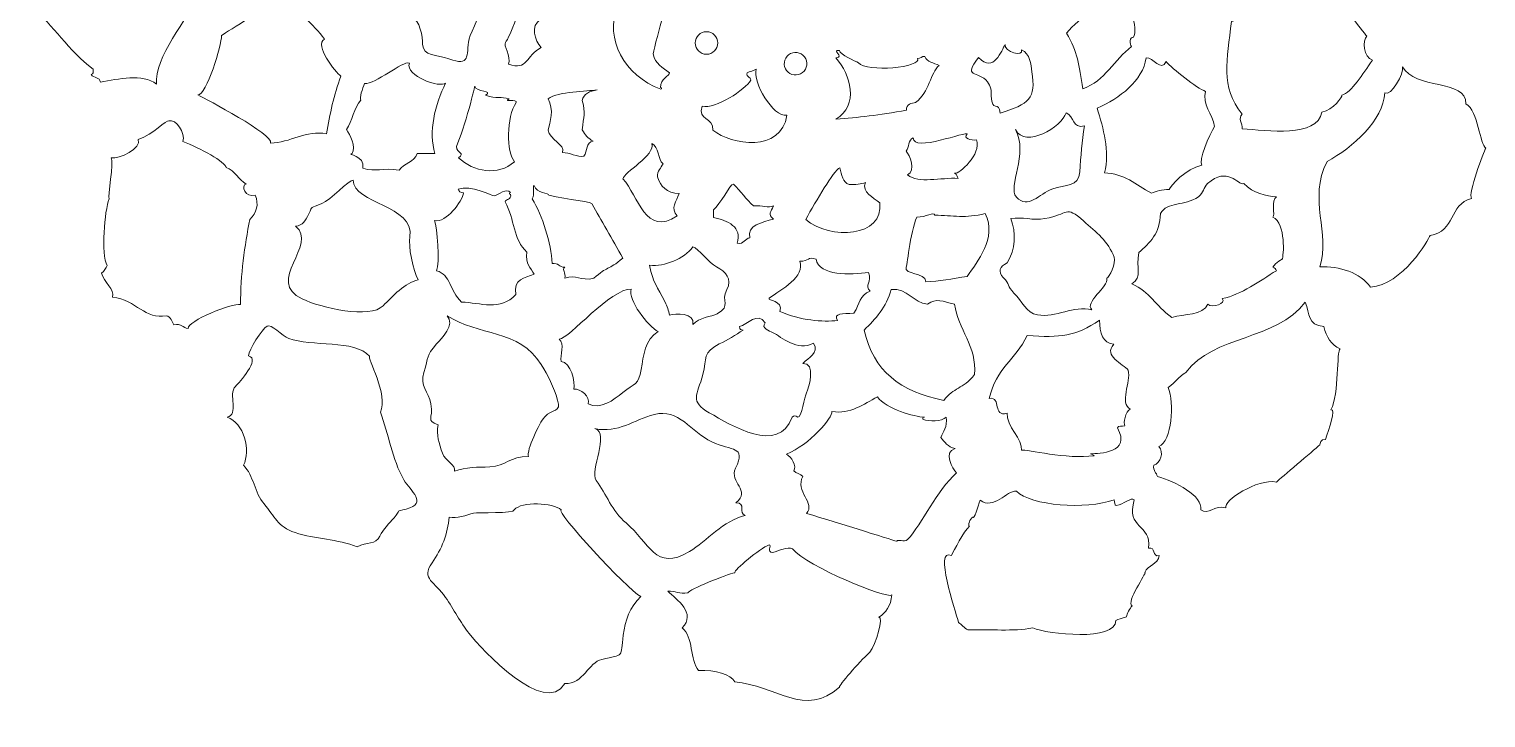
# Model space of a CAD drawing. Header units: millimetres. Extents: x -685 to 442, y -246 to 853.
# Drawn here: x -30.4 to 140.1, y 166.9 to 247.6 of the extents above; entities that cross this region are included whole.
import ezdxf

# ---------------------------------------------------------------- set-up
doc = ezdxf.new("R2010")
doc.units = ezdxf.units.MM
doc.header["$MEASUREMENT"] = 0
doc.layers.add('Layer 1', color=7, linetype='Continuous')

# ---------------------------------------------------------------- blocks, each defined once
blk = doc.blocks.new('block 242')
at = {"layer": 'Layer 1', "lineweight": 0}
blk.add_open_spline([(-28.36, 257.88), (-27.75, 257.64), (-28.73, 255.13), (-30.04, 254.62), (-30.36, 254.06), (-30.18, 250.98), (-30.04, 250.05), (-27.52, 248.09), (-25.79, 245.02), (-22.86, 242.87), (-22.86, 242.55), (-22.81, 242.27), (-23.09, 242.22), (-22.81, 241.85), (-22.07, 241.94), (-22.02, 241.33), (-19.92, 241.71), (-17.12, 242.41), (-15.45, 241.1), (-15.82, 244.22), (-11.67, 248.7), (-10.6, 251.73), (-10.79, 256.39), (-16.7, 260.39), (-15.03, 264.77), (-15.82, 264.87), (-19.55, 263.42), (-20.71, 264.12), (-20.29, 262.49), (-23.42, 264.17), (-23.04, 264.12), (-23.28, 264.49), (-24.07, 264.12), (-23.88, 263.89), (-24.3, 263.33), (-27.61, 257.97), (-28.36, 257.88)], degree=3, knots=[0, 0, 0, 0, 1, 1, 1, 2, 2, 2, 3, 3, 3, 4, 4, 4, 5, 5, 5, 6, 6, 6, 7, 7, 7, 8, 8, 8, 9, 9, 9, 10, 10, 10, 11, 11, 11, 12, 12, 12, 12], dxfattribs=at)
blk = doc.blocks.new('block 245')
at = {"layer": 'Layer 1', "lineweight": 0}
blk.add_open_spline([(14.34, 248.98), (15.41, 248.65), (15.69, 246.6), (15.69, 245.76), (15.74, 244.36), (17.37, 244.6), (18.77, 244.08), (21.33, 243.11), (20.77, 244.41), (21.14, 246.41), (21.28, 247.16), (23.05, 250.24), (22.22, 250.28), (22.54, 251.07), (23.1, 251.49), (23.89, 251.59), (23.24, 252.94), (19, 254.06), (19, 255.27), (18.21, 254.99), (17.41, 250.28), (14.34, 248.98)], degree=3, knots=[0, 0, 0, 0, 1, 1, 1, 2, 2, 2, 3, 3, 3, 4, 4, 4, 5, 5, 5, 6, 6, 6, 7, 7, 7, 7], dxfattribs=at)
blk = doc.blocks.new('block 246')
at = {"layer": 'Layer 1', "lineweight": 0}
blk.add_open_spline([(126.86, 243.9), (125.79, 244.27), (125.69, 246.23), (126.21, 246.74), (125.83, 247.11), (122.24, 251.68), (122.62, 252.8), (120.85, 252.75), (116.14, 253.45), (115.86, 254.1), (115.25, 252.61), (113.16, 251.54), (113.11, 250.19), (111.76, 250.05), (111.71, 248.6), (110.36, 248.46), (109.89, 243.9), (108.96, 240.82), (111.62, 237.61), (111.1, 237.09), (111.66, 236.54), (111.62, 235.88), (114.51, 235.7), (120.43, 234.76), (120.94, 237.84), (122.29, 237.98), (123.41, 239.75), (123.27, 239.8), (124.48, 240.17), (125.69, 242.27), (126.86, 243.9)], degree=3, knots=[0, 0, 0, 0, 1, 1, 1, 2, 2, 2, 3, 3, 3, 4, 4, 4, 5, 5, 5, 6, 6, 6, 7, 7, 7, 8, 8, 8, 9, 9, 9, 10, 10, 10, 10], dxfattribs=at)
blk = doc.blocks.new('block 247')
at = {"layer": 'Layer 1', "lineweight": 0}
blk.add_open_spline([(96.37, 252.47), (95.77, 250.33), (92.55, 249.02), (91.06, 247.07), (92.37, 244.92), (92.51, 243.39), (92.97, 240.54), (95.54, 241.52), (96.7, 243.94), (98.66, 245.53), (98.47, 245.76), (98.38, 246.69), (98.89, 246.6), (99.54, 247.67), (98.15, 250.79), (98.24, 251.82), (97.21, 251.59), (97.49, 252.71), (96.37, 252.47)], degree=3, knots=[0, 0, 0, 0, 1, 1, 1, 2, 2, 2, 3, 3, 3, 4, 4, 4, 5, 5, 5, 6, 6, 6, 6], dxfattribs=at)
blk = doc.blocks.new('block 248')
at = {"layer": 'Layer 1', "lineweight": 0}
blk.add_open_spline([(-0.25, 251.35), (-1.09, 251.12), (-1.93, 251.12), (-2.77, 251.35), (-1.7, 250.1), (-7.15, 247.44), (-7.85, 246.79), (-7.8, 245.76), (-9.62, 239.75), (-10.6, 239.84), (-9.71, 239.38), (-1.65, 235.18), (-2.12, 234.21), (0.17, 234.21), (2.08, 235.79), (4.46, 235.28), (4.83, 237.61), (5.3, 239.84), (6.13, 242.03), (5.53, 242.5), (2.92, 245.72), (4.22, 246.37), (2.83, 248.14), (1.15, 249.63), (-0.25, 251.35)], degree=3, knots=[0, 0, 0, 0, 1, 1, 1, 2, 2, 2, 3, 3, 3, 4, 4, 4, 5, 5, 5, 6, 6, 6, 7, 7, 7, 8, 8, 8, 8], dxfattribs=at)
blk = doc.blocks.new('block 249')
at = {"layer": 'Layer 1', "lineweight": 0}
blk.add_open_spline([(80.76, 244.22), (78.85, 241.8), (80.67, 242.73), (81.83, 241.38), (82.16, 240.87), (82.3, 240.31), (82.25, 239.7), (82.3, 237.75), (83.18, 239.24), (83.28, 237.7), (86.68, 238.77), (87.52, 239.42), (87.01, 242.55), (86.87, 243.39), (86.82, 244.74), (85.79, 245.11), (86.07, 244.27), (83.74, 244.83), (83.88, 245.76), (83.46, 245.11), (82.58, 242.31), (80.76, 244.22)], degree=3, knots=[0, 0, 0, 0, 1, 1, 1, 2, 2, 2, 3, 3, 3, 4, 4, 4, 5, 5, 5, 6, 6, 6, 7, 7, 7, 7], dxfattribs=at)
blk = doc.blocks.new('block 250')
at = {"layer": 'Layer 1', "lineweight": 0}
blk.add_open_spline([(64.49, 245.06), (63.42, 245.11), (65.15, 244.32), (64.07, 244.18), (65.8, 242.22), (66.82, 238.63), (64.07, 237), (66.64, 237.19), (69.11, 237.47), (72.32, 238.07), (72.23, 238.77), (72.98, 238.91), (73.4, 238.96), (75.03, 240.17), (75.12, 242.45), (76.15, 243.29), (75.54, 243.62), (74.7, 243.66), (74.47, 244.36), (74.09, 244.41), (74, 244.08), (73.63, 244.13), (74.23, 243.06), (67.62, 242.45), (66.73, 243.62), (66.31, 243.8), (64.54, 244.55), (64.49, 245.06)], degree=3, knots=[0, 0, 0, 0, 1, 1, 1, 2, 2, 2, 3, 3, 3, 4, 4, 4, 5, 5, 5, 6, 6, 6, 7, 7, 7, 8, 8, 8, 9, 9, 9, 9], dxfattribs=at)
blk = doc.blocks.new('block 251')
at = {"layer": 'Layer 1', "lineweight": 0}
blk.add_open_spline([(128.3, 240.08), (128.16, 236.91), (124.57, 233.65), (121.55, 232.06), (119.31, 227.59), (121.96, 223.63), (120.71, 219.71), (122.94, 219.81), (125.51, 219.01), (126.63, 217.34), (130.4, 217.57), (133.48, 222.93), (133.62, 223.39), (136.65, 223.86), (135.76, 226.98), (138.47, 227.73), (138, 228.24), (139.91, 233.23), (140.14, 233.6), (139.44, 234.02), (139.26, 237.93), (137.81, 238.82), (137.91, 241.71), (131.75, 240.45), (130.4, 243.15), (130.59, 242.41), (129.05, 239.61), (128.3, 240.08)], degree=3, knots=[0, 0, 0, 0, 1, 1, 1, 2, 2, 2, 3, 3, 3, 4, 4, 4, 5, 5, 5, 6, 6, 6, 7, 7, 7, 8, 8, 8, 9, 9, 9, 9], dxfattribs=at)
blk = doc.blocks.new('block 252')
at = {"layer": 'Layer 1', "lineweight": 0}
blk.add_open_spline([(58.34, 237.47), (56.66, 237.23), (54.33, 241.33), (54.75, 242.87), (54.47, 242.64), (53.96, 242.64), (53.68, 242.45), (53.54, 241.85), (54.1, 242.03), (54.1, 241.57), (53.49, 240.5), (49.95, 238.12), (48.41, 238.54), (47.85, 236.86), (49.72, 237.28), (49.67, 235.7), (51.86, 233.97), (57.64, 233.04), (58.34, 237.47)], degree=3, knots=[0, 0, 0, 0, 1, 1, 1, 2, 2, 2, 3, 3, 3, 4, 4, 4, 5, 5, 5, 6, 6, 6, 6], dxfattribs=at)
blk = doc.blocks.new('block 253')
at = {"layer": 'Layer 1', "lineweight": 0}
blk.add_open_spline([(36.11, 240.45), (34.94, 240.22), (31.63, 240.31), (30.37, 239.38), (31.12, 238.12), (30.61, 236.67), (30.37, 235.7), (30.56, 234.58), (32.42, 234.07), (32.05, 233.09), (32.89, 233.13), (33.78, 232.48), (34.57, 232.67), (34.99, 233.23), (34.8, 234.3), (35.64, 234.44), (35.08, 234.72), (34.71, 235.18), (34.38, 235.74), (34.52, 237.47), (34.8, 237.61), (34.38, 239.19), (34.52, 240.03), (35.27, 240.26), (36.11, 240.45)], degree=3, knots=[0, 0, 0, 0, 1, 1, 1, 2, 2, 2, 3, 3, 3, 4, 4, 4, 5, 5, 5, 6, 6, 6, 7, 7, 7, 8, 8, 8, 8], dxfattribs=at)
blk = doc.blocks.new('block 254')
at = {"layer": 'Layer 1', "lineweight": 0}
blk.add_open_spline([(-14, 236.81), (-14.33, 236.91), (-15.82, 235.23), (-17.59, 234.62), (-17.08, 233.6), (-19.87, 232.29), (-20.76, 232.48), (-20.39, 232.06), (-21.23, 227.82), (-20.99, 227.68), (-21.55, 226.28), (-21.97, 221.16), (-21.23, 219.85), (-21.41, 219.57), (-21.55, 219.2), (-21.88, 218.97), (-21.65, 217.94), (-20.29, 217.01), (-20.62, 216.17), (-17.78, 215.8), (-16.8, 213.47), (-14.28, 213.98), (-13.81, 213.84), (-13.63, 213.33), (-13.44, 212.91), (-12.51, 213.14), (-12.37, 212.54), (-11.76, 212.49), (-11.86, 213.33), (-6.64, 215.52), (-5.61, 215.29), (-5.66, 218.73), (-5.1, 222.23), (-4.54, 225.26), (-3.7, 226), (-3.47, 227.08), (-3.89, 228.1), (-5.01, 227.73), (-5.66, 229.27), (-4.96, 229.41), (-5.84, 229.92), (-6.26, 230.94), (-7.29, 231.36), (-7.34, 231.92), (-10.41, 233.69), (-12.37, 234.39), (-12.04, 235.37), (-13.21, 237.09), (-14, 236.81)], degree=3, knots=[0, 0, 0, 0, 1, 1, 1, 2, 2, 2, 3, 3, 3, 4, 4, 4, 5, 5, 5, 6, 6, 6, 7, 7, 7, 8, 8, 8, 9, 9, 9, 10, 10, 10, 11, 11, 11, 12, 12, 12, 13, 13, 13, 14, 14, 14, 15, 15, 15, 16, 16, 16, 16], dxfattribs=at)
blk = doc.blocks.new('block 255')
at = {"layer": 'Layer 1', "lineweight": 0}
blk.add_open_spline([(77.96, 230.66), (78.52, 230.57), (81.13, 232.9), (80.53, 234.58), (79.92, 234.44), (78.85, 234.86), (79.45, 235.23), (79.5, 235.7), (73.02, 233.04), (73.12, 234.81), (72.51, 234.62), (72.65, 233.69), (72.28, 233.27), (72.74, 232.81), (73.44, 230.99), (72.46, 230.48), (73.77, 229.41), (76.33, 230.2), (78.38, 230.06), (78.24, 230.2), (78.29, 230.62), (77.96, 230.66)], degree=3, knots=[0, 0, 0, 0, 1, 1, 1, 2, 2, 2, 3, 3, 3, 4, 4, 4, 5, 5, 5, 6, 6, 6, 7, 7, 7, 7], dxfattribs=at)
blk = doc.blocks.new('block 256')
at = {"layer": 'Layer 1', "lineweight": 0}
blk.add_open_spline([(60.53, 225.26), (63.37, 222.83), (69.76, 223.16), (69.2, 227.22), (68.45, 227.82), (67.06, 228.43), (67.52, 229.59), (67.01, 229.41), (66.36, 229.31), (65.61, 229.36), (64.87, 229.59), (64.73, 230.48), (64.54, 231.32), (63.75, 230.9), (61.79, 227.45), (60.53, 225.26)], degree=3, knots=[0, 0, 0, 0, 1, 1, 1, 2, 2, 2, 3, 3, 3, 4, 4, 4, 5, 5, 5, 5], dxfattribs=at)
blk = doc.blocks.new('block 257')
at = {"layer": 'Layer 1', "lineweight": 0}
blk.add_open_spline([(96.65, 220.83), (95.96, 222.65), (94.51, 223.81), (93.07, 225.07), (90.83, 227.03), (91.34, 225.82), (88.54, 225.35), (87.1, 225.12), (85.93, 225.58), (84.54, 225.35), (85.19, 223.72), (85.09, 221.72), (84.12, 220.18), (83.18, 219.71), (83.04, 219.15), (83.65, 218.45), (84.49, 217.66), (84.07, 217.48), (84.91, 216.64), (85.84, 215.71), (86.31, 214.31), (87.66, 214.07), (89.85, 213.75), (91.85, 215.19), (94.04, 214.68), (93.07, 215.52), (96, 217.34), (95.77, 218.36), (96.05, 218.41), (96.89, 220.18), (96.65, 220.83)], degree=3, knots=[0, 0, 0, 0, 1, 1, 1, 2, 2, 2, 3, 3, 3, 4, 4, 4, 5, 5, 5, 6, 6, 6, 7, 7, 7, 8, 8, 8, 9, 9, 9, 10, 10, 10, 10], dxfattribs=at)
blk = doc.blocks.new('block 258')
at = {"layer": 'Layer 1', "lineweight": 0}
blk.add_open_spline([(47.34, 222.04), (46.22, 220.64), (44.08, 219.71), (42.26, 219.9), (42.68, 217.71), (43.14, 217.48), (44.08, 215.57), (44.31, 215.1), (44.5, 214.54), (44.59, 214.03), (45.24, 214.31), (47.62, 214.31), (47.34, 212.96), (48.04, 213.79), (49.48, 213.84), (50.18, 214.21), (51.91, 215.19), (50.51, 215.61), (51.3, 217.06), (51.95, 218.27), (51.21, 219.15), (50.09, 219.71), (49.2, 220.13), (47.95, 221.9), (47.34, 222.04)], degree=3, knots=[0, 0, 0, 0, 1, 1, 1, 2, 2, 2, 3, 3, 3, 4, 4, 4, 5, 5, 5, 6, 6, 6, 7, 7, 7, 8, 8, 8, 8], dxfattribs=at)
blk = doc.blocks.new('block 259')
at = {"layer": 'Layer 1', "lineweight": 0}
blk.add_open_spline([(66.17, 214.26), (66.96, 215.47), (66.73, 216.31), (68.08, 216.87), (67.34, 217.52), (68.36, 217.94), (67.9, 219.06), (65.8, 218.73), (62.12, 218.64), (61.74, 220.6), (60.72, 220.97), (61, 220.32), (59.83, 220.37), (60.53, 218.55), (57.69, 217.06), (56.24, 216.03), (56.01, 215.71), (57.97, 215.8), (57.5, 214.49), (59.88, 213.42), (62.58, 213.24), (64.26, 213.42), (63.75, 214.31), (64.82, 214.21), (66.17, 214.26)], degree=3, knots=[0, 0, 0, 0, 1, 1, 1, 2, 2, 2, 3, 3, 3, 4, 4, 4, 5, 5, 5, 6, 6, 6, 7, 7, 7, 8, 8, 8, 8], dxfattribs=at)
blk = doc.blocks.new('block 260')
at = {"layer": 'Layer 1', "lineweight": 0}
blk.add_open_spline([(58.95, 202.1), (59.13, 202.28), (59.37, 202.28), (59.6, 202.1), (60.06, 202.05), (60.39, 204.52), (60.62, 204.94), (60.95, 205.59), (61.74, 208.48), (60.2, 208.39), (60.86, 209.09), (62.12, 209.55), (61.46, 210.77), (59.55, 209.74), (57.73, 211.46), (56.66, 212.02), (56.29, 212.21), (55.26, 212.49), (55.78, 213.14), (54.94, 214.54), (53.73, 212.91), (52.79, 212.72), (52.75, 212.35), (52.98, 212.3), (53.21, 212.3), (52.33, 211.7), (51.39, 211.14), (50.42, 210.67), (48.41, 209.65), (49.02, 209.09), (48.5, 207.08), (47.81, 204.66), (46.92, 203.96), (49.25, 202.61), (51.81, 201.17), (57.36, 197.62), (58.95, 202.1)], degree=3, knots=[0, 0, 0, 0, 1, 1, 1, 2, 2, 2, 3, 3, 3, 4, 4, 4, 5, 5, 5, 6, 6, 6, 7, 7, 7, 8, 8, 8, 9, 9, 9, 10, 10, 10, 11, 11, 11, 12, 12, 12, 12], dxfattribs=at)
blk = doc.blocks.new('block 283')
at = {"layer": 'Layer 1', "lineweight": 0}
blk.add_open_spline([(43.52, 240.73), (43.52, 241.75), (44.59, 242.03), (44.59, 242.45), (43.8, 243.01), (42.91, 243.48), (42.68, 244.64), (42.77, 245.44), (43.56, 247.81), (43.75, 248.98), (42.07, 249.86), (40.44, 249.58), (38.48, 250.28), (36.99, 246.37), (39.28, 242.13), (43.56, 240.5), (43.75, 240.54), (43.66, 240.73), (43.52, 240.73)], degree=3, knots=[0, 0, 0, 0, 1, 1, 1, 2, 2, 2, 3, 3, 3, 4, 4, 4, 5, 5, 5, 6, 6, 6, 6], dxfattribs=at)
blk = doc.blocks.new('block 284')
at = {"layer": 'Layer 1', "lineweight": 0}
blk.add_open_spline([(102.71, 243.76), (102.15, 242.5), (101.18, 244.27), (100.38, 244.18), (100.01, 241.52), (97.26, 239.42), (94.65, 238.31), (95.35, 235.88), (96.19, 233.32), (95.49, 230.71), (97.82, 230.66), (99.12, 229.36), (100.99, 228.33), (101.6, 228.57), (102.2, 228.8), (103.09, 228.75), (103.18, 229.13), (105.04, 231.27), (106.91, 231.6), (106.49, 232.11), (107.75, 235.18), (108.4, 236.16), (108.12, 237.56), (106.91, 238.82), (107.33, 240.26), (106.35, 240.64), (103.37, 242.92), (102.71, 243.76)], degree=3, knots=[0, 0, 0, 0, 1, 1, 1, 2, 2, 2, 3, 3, 3, 4, 4, 4, 5, 5, 5, 6, 6, 6, 7, 7, 7, 8, 8, 8, 9, 9, 9, 9], dxfattribs=at)
blk = doc.blocks.new('block 285')
at = {"layer": 'Layer 1', "lineweight": 0}
blk.add_open_spline([(14.15, 243.57), (13.36, 243.9), (10.14, 241.01), (8.89, 241.2), (8.7, 240.59), (8.23, 239.47), (8.47, 239.24), (7.63, 238.35), (7.49, 236.77), (6.79, 235.79), (7.21, 235.23), (7.91, 233.74), (7.44, 232.99), (6.69, 232.85), (9.02, 232.76), (8.7, 231.27), (10.24, 230.76), (10.94, 231.36), (12.94, 231.04), (13.5, 231.83), (14.76, 231.92), (15.04, 232.99), (15.74, 232.99), (16.44, 232.99), (17.14, 232.99), (16.34, 235.46), (17.14, 238.73), (18.39, 241.24), (17.79, 240.59), (13.59, 242.08), (14.15, 243.57)], degree=3, knots=[0, 0, 0, 0, 1, 1, 1, 2, 2, 2, 3, 3, 3, 4, 4, 4, 5, 5, 5, 6, 6, 6, 7, 7, 7, 8, 8, 8, 9, 9, 9, 10, 10, 10, 10], dxfattribs=at)
blk = doc.blocks.new('block 286')
at = {"layer": 'Layer 1', "lineweight": 0}
blk.add_open_spline([(19.65, 233.79), (19.65, 232.99), (20.77, 233.09), (19.89, 232.48), (21.66, 230.85), (24.45, 230.29), (26.46, 232.02), (25.48, 233.13), (25.48, 237.23), (26.64, 238.96), (26.83, 239.42), (25.01, 238.96), (25.81, 239.38), (24.87, 239.7), (24.36, 239.33), (23.05, 239.8), (24.08, 240.4), (21.89, 240.17), (21.8, 240.87), (21.94, 241.2), (20.58, 235.93), (19.65, 233.79)], degree=3, knots=[0, 0, 0, 0, 1, 1, 1, 2, 2, 2, 3, 3, 3, 4, 4, 4, 5, 5, 5, 6, 6, 6, 7, 7, 7, 7], dxfattribs=at)
blk = doc.blocks.new('block 287')
at = {"layer": 'Layer 1', "lineweight": 0}
blk.add_open_spline([(85.19, 227.87), (86.54, 226.38), (87.94, 228.29), (89.34, 228.8), (91.01, 229.41), (92.46, 228.99), (92.6, 230.85), (92.74, 232.62), (92.88, 234.44), (93.16, 236.21), (91.71, 235.88), (92.04, 237.28), (91.01, 237.75), (90.55, 236.12), (86.21, 233.51), (85.09, 235.79), (86.63, 232.95), (84.12, 229.08), (85.19, 227.87)], degree=3, knots=[0, 0, 0, 0, 1, 1, 1, 2, 2, 2, 3, 3, 3, 4, 4, 4, 5, 5, 5, 6, 6, 6, 6], dxfattribs=at)
blk = doc.blocks.new('block 288')
at = {"layer": 'Layer 1', "lineweight": 0}
blk.add_open_spline([(42.54, 234.16), (42.96, 232.76), (39.18, 230.76), (39.14, 230.01), (40.95, 228.05), (41.79, 223.16), (45.48, 225.68), (44.64, 226.56), (45.43, 227.4), (45.71, 228.29), (44.26, 228.33), (43.52, 229.13), (43.19, 230.24), (43.14, 230.99), (43.61, 231.27), (43.84, 231.78), (43.19, 232.25), (43.38, 233.79), (42.54, 234.16)], degree=3, knots=[0, 0, 0, 0, 1, 1, 1, 2, 2, 2, 3, 3, 3, 4, 4, 4, 5, 5, 5, 6, 6, 6, 6], dxfattribs=at)
blk = doc.blocks.new('block 289')
at = {"layer": 'Layer 1', "lineweight": 0}
blk.add_open_spline([(111.8, 229.45), (111.1, 229.27), (109.94, 231.55), (107.56, 229.45), (107.05, 228.99), (107.14, 228.38), (106.49, 227.91), (104.86, 226.8), (102.85, 227.36), (102.06, 225.96), (102.01, 223.63), (100.8, 222.51), (99.54, 221.39), (99.12, 219.53), (100.01, 218.59), (98.71, 217.71), (100.85, 216.82), (101.41, 215.15), (103.37, 213.79), (104.86, 214.21), (107, 213.98), (107.61, 215.33), (108.12, 214.82), (109.8, 215.43), (109.29, 215.98), (111.52, 216.45), (113.71, 218.08), (115.63, 219.25), (115.53, 219.43), (115.44, 219.62), (115.21, 219.67), (115.53, 220.18), (116.42, 220.74), (116.28, 220.55), (116.51, 220.97), (116.74, 224.75), (115.21, 225.54), (115.53, 225.68), (114.93, 227.54), (115.63, 227.91), (114.46, 227.96), (112.92, 228.33), (111.8, 229.45)], degree=3, knots=[0, 0, 0, 0, 1, 1, 1, 2, 2, 2, 3, 3, 3, 4, 4, 4, 5, 5, 5, 6, 6, 6, 7, 7, 7, 8, 8, 8, 9, 9, 9, 10, 10, 10, 11, 11, 11, 12, 12, 12, 13, 13, 13, 14, 14, 14, 14], dxfattribs=at)
blk = doc.blocks.new('block 290')
at = {"layer": 'Layer 1', "lineweight": 0}
blk.add_open_spline([(28.74, 229.22), (28.51, 229.13), (28.88, 228.19), (28.51, 227.68), (29.72, 225.68), (30.75, 222.51), (30.84, 220.09), (31.63, 220.23), (31.63, 219.62), (32.33, 219.67), (31.96, 219.29), (32.52, 219.11), (32.33, 218.36), (33.68, 218.92), (34.1, 217.99), (35.73, 218.36), (37.36, 219.85), (37.36, 219.2), (39.14, 220.74), (37.88, 222.88), (36.53, 225.3), (35.55, 227.03), (35.83, 227.31), (32.61, 227.59), (30.47, 228.1), (30.51, 228.33), (29.02, 228.33), (28.74, 229.22)], degree=3, knots=[0, 0, 0, 0, 1, 1, 1, 2, 2, 2, 3, 3, 3, 4, 4, 4, 5, 5, 5, 6, 6, 6, 7, 7, 7, 8, 8, 8, 9, 9, 9, 9], dxfattribs=at)
blk = doc.blocks.new('block 291')
at = {"layer": 'Layer 1', "lineweight": 0}
blk.add_open_spline([(73.54, 225.54), (72.74, 223.72), (72.37, 219.48), (72.28, 219.67), (72.04, 218.73), (74.47, 219.15), (74.61, 217.94), (76.1, 217.99), (77.68, 218.31), (79.45, 218.59), (80.62, 220.37), (82.95, 223.02), (81.55, 225.96), (79.22, 225.35), (77.78, 225.72), (75.63, 225.77), (75.54, 226.24), (74.61, 225.49), (73.54, 225.54)], degree=3, knots=[0, 0, 0, 0, 1, 1, 1, 2, 2, 2, 3, 3, 3, 4, 4, 4, 5, 5, 5, 6, 6, 6, 6], dxfattribs=at)
blk = doc.blocks.new('block 292')
at = {"layer": 'Layer 1', "lineweight": 0}
blk.add_open_spline([(31.68, 211.23), (32.38, 210.72), (31.77, 209.32), (31.91, 208.62), (33.03, 208.53), (33.59, 206.2), (33.4, 205.36), (34.2, 205.5), (35.31, 204.47), (35.08, 203.64), (36.57, 202.94), (38.02, 204.1), (39.14, 204.99), (40.49, 206.06), (41, 205.87), (41.28, 207.69), (41.56, 209.32), (41.7, 211.19), (43.28, 212.12), (42.07, 212.72), (39.65, 215.89), (40.11, 217.1), (37.78, 217.2), (32.8, 211.28), (31.68, 211.23)], degree=3, knots=[0, 0, 0, 0, 1, 1, 1, 2, 2, 2, 3, 3, 3, 4, 4, 4, 5, 5, 5, 6, 6, 6, 7, 7, 7, 8, 8, 8, 8], dxfattribs=at)
blk = doc.blocks.new('block 293')
at = {"layer": 'Layer 1', "lineweight": 0}
blk.add_open_spline([(17.32, 210.67), (16.02, 209.23), (16.48, 209.23), (15.83, 207.32), (15.32, 205.73), (16.39, 205.13), (16.67, 203.64), (17, 201.82), (15.97, 201.77), (17.51, 201.21), (17.28, 200), (17.6, 199.02), (18.02, 197.86), (18.35, 196.93), (19.65, 196.51), (19.42, 195.76), (20.82, 196.27), (22.12, 196.23), (23.57, 196.27), (25.48, 196.37), (25.9, 197.53), (28.09, 197.49), (27.81, 198.18), (29.39, 201.45), (29.95, 202.1), (30.89, 203.17), (31.96, 202.56), (31.49, 204.1), (31.07, 205.59), (30.37, 206.99), (29.58, 208.25), (27.06, 212.44), (22.12, 211.6), (18.58, 213.98), (19.51, 212.91), (17.93, 211.32), (17.32, 210.67)], degree=3, knots=[0, 0, 0, 0, 1, 1, 1, 2, 2, 2, 3, 3, 3, 4, 4, 4, 5, 5, 5, 6, 6, 6, 7, 7, 7, 8, 8, 8, 9, 9, 9, 10, 10, 10, 11, 11, 11, 12, 12, 12, 12], dxfattribs=at)
blk = doc.blocks.new('block 294')
at = {"layer": 'Layer 1', "lineweight": 0}
blk.add_open_spline([(86.45, 211.65), (85.09, 208.81), (82.81, 207.88), (82.02, 204.29), (83.51, 204.52), (82.34, 202.05), (84.12, 202.56), (83.98, 201.12), (85.98, 199.4), (85.79, 198.23), (86.35, 198.37), (91.15, 197.11), (94.28, 197.58), (94.32, 197.58), (94, 197.81), (93.86, 197.81), (94.88, 197.86), (98.66, 197.86), (97.03, 200.84), (97.12, 201.12), (97.54, 201.03), (97.87, 201.07), (97.73, 201.35), (97.91, 202.8), (98.52, 203.03), (97.21, 203.73), (98.61, 206.2), (98.29, 207.6), (97.68, 208.34), (95.3, 209.27), (96.61, 210.63), (95.3, 210.77), (94.93, 211.93), (94.93, 213.47), (92.09, 211.51), (90.41, 211.42), (86.45, 211.65)], degree=3, knots=[0, 0, 0, 0, 1, 1, 1, 2, 2, 2, 3, 3, 3, 4, 4, 4, 5, 5, 5, 6, 6, 6, 7, 7, 7, 8, 8, 8, 9, 9, 9, 10, 10, 10, 11, 11, 11, 12, 12, 12, 12], dxfattribs=at)
blk = doc.blocks.new('block 295')
at = {"layer": 'Layer 1', "lineweight": 0}
blk.add_open_spline([(-4.68, 209.27), (-3.23, 208.95), (-5.8, 206.11), (-6.22, 205.69), (-7.1, 204.85), (-5.75, 202.33), (-7.2, 202.1), (-5.19, 201.45), (-4.4, 198.18), (-5.28, 196.46), (-4.07, 195.29), (-3.98, 193.2), (-2.86, 191.94), (-1.65, 190.5), (-1.28, 189.28), (0.77, 188.58), (3.15, 187.79), (5.72, 187.84), (8.05, 186.91), (9.16, 187.51), (10.19, 187.09), (10.7, 188.17), (11.08, 188.96), (11.77, 189.66), (12.38, 190.31), (13.17, 191.29), (12.43, 191.01), (13.78, 191.33), (16.39, 191.99), (14.25, 193.48), (13.5, 194.74), (12.1, 197.21), (11.73, 200.09), (10.75, 202.7), (11.73, 204.61), (9.16, 209.18), (9.49, 209.23), (7.77, 211.23), (2.64, 210.3), (0.03, 211.32), (-0.72, 211.6), (-2.07, 213.1), (-2.49, 212.77), (-3.09, 212.4), (-4.68, 210.02), (-4.68, 209.27)], degree=3, knots=[0, 0, 0, 0, 1, 1, 1, 2, 2, 2, 3, 3, 3, 4, 4, 4, 5, 5, 5, 6, 6, 6, 7, 7, 7, 8, 8, 8, 9, 9, 9, 10, 10, 10, 11, 11, 11, 12, 12, 12, 13, 13, 13, 14, 14, 14, 15, 15, 15, 15], dxfattribs=at)
blk = doc.blocks.new('block 296')
at = {"layer": 'Layer 1', "lineweight": 0}
blk.add_open_spline([(68.92, 204.47), (67.34, 203.64), (65.75, 202.42), (63.61, 202.75), (63.75, 202.1), (60.95, 198.84), (58.29, 197.76), (58.81, 197.49), (59.55, 196.32), (59.13, 195.81), (59.41, 195.48), (59.92, 195.48), (60.2, 195.16), (59.23, 193.43), (61.74, 191.99), (60.62, 190.82), (64.35, 189.7), (71.44, 187.47), (71.2, 187.56), (71.34, 187.84), (72, 187.42), (72.46, 187.75), (74.19, 189.66), (75.87, 193.52), (78.2, 195.57), (77.68, 196.04), (76.61, 198), (78.01, 198.42), (77.17, 198.6), (76.8, 199.21), (76.33, 199.72), (76.66, 200.42), (77.12, 200.93), (76.98, 202.1), (76.43, 201.59), (75.03, 201.54), (74.23, 201.87), (74.19, 202.05), (74.33, 202.1), (74.42, 202.1), (73.3, 202.1), (69.95, 203.08), (68.92, 204.47)], degree=3, knots=[0, 0, 0, 0, 1, 1, 1, 2, 2, 2, 3, 3, 3, 4, 4, 4, 5, 5, 5, 6, 6, 6, 7, 7, 7, 8, 8, 8, 9, 9, 9, 10, 10, 10, 11, 11, 11, 12, 12, 12, 13, 13, 13, 14, 14, 14, 14], dxfattribs=at)
blk = doc.blocks.new('block 297')
at = {"layer": 'Layer 1', "lineweight": 0}
blk.add_open_spline([(85.19, 193.43), (84.07, 193.52), (82.53, 191.19), (80.95, 192.36), (80.71, 191.61), (80.2, 190.03), (80.11, 190.4), (79.73, 190.22), (79.5, 189.38), (79.69, 189.33), (79.04, 188.72), (77.87, 186.49), (77.59, 185.88), (75.54, 186.86), (78.01, 179.5), (78.43, 178.05), (78.76, 177.77), (79.08, 177.45), (79.5, 177.17), (82.25, 177.26), (84.77, 176.98), (87.1, 177.4), (88.87, 176.7), (96.79, 175.77), (96.84, 178.29), (97.07, 178.43), (97.49, 178.52), (98.1, 178.71), (98.1, 179.08), (98.47, 179.68), (98.75, 180.01), (97.96, 180.38), (100.48, 183.88), (100.24, 183.92), (100.57, 184.81), (101.78, 184.81), (101.92, 185.88), (101.04, 185.7), (101.55, 186.91), (100.66, 186.77), (101.04, 189.61), (97.96, 188.96), (98.99, 192.41), (98.61, 192.78), (97.73, 191.85), (96.89, 191.75), (96.65, 191.8), (96.7, 192.13), (96.65, 192.41), (93.3, 191.24), (86.91, 191.71), (85.19, 193.43)], degree=3, knots=[0, 0, 0, 0, 1, 1, 1, 2, 2, 2, 3, 3, 3, 4, 4, 4, 5, 5, 5, 6, 6, 6, 7, 7, 7, 8, 8, 8, 9, 9, 9, 10, 10, 10, 11, 11, 11, 12, 12, 12, 13, 13, 13, 14, 14, 14, 15, 15, 15, 16, 16, 16, 17, 17, 17, 17], dxfattribs=at)
blk = doc.blocks.new('block 298')
at = {"layer": 'Layer 1', "lineweight": 0}
blk.add_open_spline([(31.91, 191.24), (30.93, 192.08), (27.3, 192.27), (26.41, 191.24), (26.5, 190.77), (22.08, 190.96), (21.66, 190.87), (20.86, 190.63), (19.65, 190.17), (18.81, 190.4), (18.63, 188.44), (17.93, 186.63), (16.81, 185.04), (15.41, 183.13), (17.18, 182.81), (18.39, 180.99), (19.33, 179.59), (20.12, 178.05), (21.14, 176.75), (22.59, 174.88), (30, 166.96), (32.33, 170.88), (34.57, 170.83), (35.08, 173.39), (36.67, 173.72), (39.32, 174.33), (38.86, 173.91), (39.18, 176.56), (39.37, 178.24), (39.97, 179.92), (41.23, 181.08), (39.6, 181.97), (31.17, 191.1), (31.91, 191.24)], degree=3, knots=[0, 0, 0, 0, 1, 1, 1, 2, 2, 2, 3, 3, 3, 4, 4, 4, 5, 5, 5, 6, 6, 6, 7, 7, 7, 8, 8, 8, 9, 9, 9, 10, 10, 10, 11, 11, 11, 11], dxfattribs=at)
blk = doc.blocks.new('block 299')
at = {"layer": 'Layer 1', "lineweight": 0}
blk.add_open_spline([(68.04, 174.56), (68.73, 175.44), (69.71, 178.75), (69.11, 178.66), (69.9, 179.22), (70.51, 179.96), (70.6, 181.27), (70.09, 180.76), (60.72, 184.58), (58.99, 186.67), (58.34, 186.95), (57.45, 186.44), (56.66, 186.25), (55.87, 186.25), (56.66, 187.09), (56.24, 187.14), (55.17, 186.72), (52.09, 184.16), (52.23, 183.88), (51.25, 183.65), (46.87, 181.92), (46.73, 181.5), (45.75, 181.36), (45.29, 181.73), (44.4, 181.73), (45.43, 180.71), (47.76, 179.17), (46.08, 177.4), (47.39, 176.38), (46.97, 173.67), (47.99, 172.41), (50, 172.51), (51.77, 171.95), (52.23, 171.11), (56.99, 170.64), (60.53, 166.87), (64.49, 170.46), (64.4, 170.69), (66.68, 173.3), (68.04, 174.56)], degree=3, knots=[0, 0, 0, 0, 1, 1, 1, 2, 2, 2, 3, 3, 3, 4, 4, 4, 5, 5, 5, 6, 6, 6, 7, 7, 7, 8, 8, 8, 9, 9, 9, 10, 10, 10, 11, 11, 11, 12, 12, 12, 13, 13, 13, 13], dxfattribs=at)
blk = doc.blocks.new('block 304')
at = {"layer": 'Layer 1', "lineweight": 0}
blk.add_open_spline([(25.39, 245.99), (25.11, 245.67), (26.08, 244.41), (25.76, 243.43), (28, 242.64), (27.76, 244.46), (29.58, 245.39), (28.83, 246.23), (28.23, 247.95), (29.53, 248.7), (30.51, 248.46), (30.89, 248.79), (30.7, 249.68), (30.98, 250.75), (31.86, 251.21), (32.94, 251.03), (31.49, 251.17), (28.42, 251.4), (27.02, 251.26), (27.62, 250.93), (25.85, 246.51), (25.39, 245.99)], degree=3, knots=[0, 0, 0, 0, 1, 1, 1, 2, 2, 2, 3, 3, 3, 4, 4, 4, 5, 5, 5, 6, 6, 6, 7, 7, 7, 7], dxfattribs=at)
blk = doc.blocks.new('block 305')
at = {"layer": 'Layer 1', "lineweight": 0}
blk.add_open_spline([(19.84, 228.8), (19.93, 228.57), (20.12, 228.38), (20.49, 228.38), (20.35, 227.36), (18.44, 224.84), (17.09, 225.12), (17.37, 224.42), (17.74, 220.09), (17.32, 219.25), (19, 218.78), (18.81, 216.96), (20.26, 215.57), (22.45, 215.52), (24.78, 214.49), (26.6, 216.45), (26.27, 218.31), (27.67, 218.41), (28.74, 218.83), (28.37, 219.57), (27.67, 220.04), (27.9, 221.44), (26.27, 222.88), (26.5, 225.26), (25.34, 227.31), (25.43, 227.73), (26.13, 227.49), (25.99, 228.19), (25.76, 228.24), (25.85, 228.43), (25.99, 228.43), (25.53, 228.99), (24.59, 228.15), (24.08, 228.01), (23.8, 228.01), (21.33, 229.36), (19.84, 228.8)], degree=3, knots=[0, 0, 0, 0, 1, 1, 1, 2, 2, 2, 3, 3, 3, 4, 4, 4, 5, 5, 5, 6, 6, 6, 7, 7, 7, 8, 8, 8, 9, 9, 9, 10, 10, 10, 11, 11, 11, 12, 12, 12, 12], dxfattribs=at)
blk = doc.blocks.new('block 306')
at = {"layer": 'Layer 1', "lineweight": 0}
blk.add_open_spline([(52.09, 229.41), (51.67, 229.41), (50.51, 226.98), (49.76, 226.38), (49.76, 226.1), (49.76, 225.82), (49.76, 225.49), (51.35, 225.16), (53.17, 224.37), (52.51, 222.46), (53.35, 222.32), (53.4, 223.02), (54, 223.11), (53.54, 224.56), (55.54, 224.93), (56.76, 225.3), (56.06, 225.91), (56.48, 226.14), (56.76, 226.84), (56.15, 226.56), (55.5, 226.98), (54.42, 226.84), (53.59, 227.59), (52.89, 228.57), (52.09, 229.41)], degree=3, knots=[0, 0, 0, 0, 1, 1, 1, 2, 2, 2, 3, 3, 3, 4, 4, 4, 5, 5, 5, 6, 6, 6, 7, 7, 7, 8, 8, 8, 8], dxfattribs=at)
blk = doc.blocks.new('block 307')
at = {"layer": 'Layer 1', "lineweight": 0}
blk.add_open_spline([(7.58, 229.87), (7.07, 229.87), (4.88, 227.54), (3.9, 227.12), (2.45, 226.47), (2.87, 226.98), (2.36, 225.91), (1.94, 225.03), (1.71, 224.56), (0.82, 224.47), (3.52, 222.32), (-2.81, 217.99), (1.61, 215.94), (3.8, 214.91), (9.54, 213.56), (11.08, 215.15), (12.15, 216.22), (13.64, 217.85), (15.18, 218.18), (14.53, 219.29), (14.01, 222.18), (14.2, 223.21), (14.76, 226.94), (7.58, 227.08), (7.58, 229.87)], degree=3, knots=[0, 0, 0, 0, 1, 1, 1, 2, 2, 2, 3, 3, 3, 4, 4, 4, 5, 5, 5, 6, 6, 6, 7, 7, 7, 8, 8, 8, 8], dxfattribs=at)
blk = doc.blocks.new('block 308')
at = {"layer": 'Layer 1', "lineweight": 0}
blk.add_open_spline([(118.98, 215.57), (115.67, 211.05), (108.21, 211.74), (105.04, 207.32), (104.76, 207.32), (103.74, 206.15), (102.95, 205.59), (103.74, 203.78), (103.37, 199.26), (101.88, 198.65), (102.48, 198), (102.11, 196.69), (101.27, 196.46), (101.18, 195.76), (101.6, 195.62), (101.69, 195.16), (103.79, 194.55), (107.05, 192.87), (106.77, 191.24), (107.65, 190.54), (108.4, 191.89), (109.71, 191.47), (109.38, 192.31), (113.39, 194.92), (115.63, 194.5), (116.14, 194.97), (119.91, 198.14), (120.71, 198.84), (120.71, 199.02), (120.8, 199.54), (121.36, 199.49), (121.78, 200.65), (122.66, 203.17), (122.01, 202.94), (122.99, 204.85), (122.66, 209.88), (123.08, 210.11), (122.06, 210.58), (121.45, 211.46), (121.17, 212.72), (119.21, 212.91), (119.59, 214.17), (118.98, 215.57)], degree=3, knots=[0, 0, 0, 0, 1, 1, 1, 2, 2, 2, 3, 3, 3, 4, 4, 4, 5, 5, 5, 6, 6, 6, 7, 7, 7, 8, 8, 8, 9, 9, 9, 10, 10, 10, 11, 11, 11, 12, 12, 12, 13, 13, 13, 14, 14, 14, 14], dxfattribs=at)
blk = doc.blocks.new('block 309')
at = {"layer": 'Layer 1', "lineweight": 0}
blk.add_open_spline([(80.29, 207.08), (80.62, 210.39), (78.34, 212.4), (77.96, 215.33), (76.52, 215.66), (75.87, 216.08), (74.79, 215.33), (73.16, 215.43), (72.42, 217.29), (70.55, 217.06), (69.99, 214.96), (68.69, 213.61), (67.38, 212.3), (68.45, 207.46), (71.58, 205.13), (76.7, 204.06), (77.82, 205.59), (78.94, 205.36), (80.29, 207.08)], degree=3, knots=[0, 0, 0, 0, 1, 1, 1, 2, 2, 2, 3, 3, 3, 4, 4, 4, 5, 5, 5, 6, 6, 6, 6], dxfattribs=at)
blk = doc.blocks.new('block 310')
at = {"layer": 'Layer 1', "lineweight": 0}
blk.add_open_spline([(36.01, 194.69), (37.22, 193.06), (37.83, 191.1), (39.51, 189.7), (42.21, 187.47), (42.91, 183.92), (46.92, 186.35), (48.97, 187.61), (50.88, 189.98), (53.45, 190.59), (52.61, 190.87), (53.63, 192.03), (52.37, 192.08), (54.24, 193.52), (51.49, 194.41), (52.33, 196.13), (53.59, 198.79), (51.91, 198.09), (49.53, 199.21), (47.15, 200.37), (45.61, 203.17), (42.82, 202.42), (40.39, 201.77), (38.58, 200.19), (35.87, 200.75), (37.64, 200.23), (35.22, 195.81), (36.01, 194.69)], degree=3, knots=[0, 0, 0, 0, 1, 1, 1, 2, 2, 2, 3, 3, 3, 4, 4, 4, 5, 5, 5, 6, 6, 6, 7, 7, 7, 8, 8, 8, 9, 9, 9, 9], dxfattribs=at)
blk = doc.blocks.new('block 222')
at = {"layer": 'Layer 1', "lineweight": 0}
for points in [[(50.23, 245.93), (50.23, 245.2), (49.64, 244.61), (48.91, 244.61), (48.18, 244.61), (47.59, 245.2), (47.59, 245.93), (47.59, 246.66), (48.18, 247.25), (48.91, 247.25), (49.64, 247.25), (50.23, 246.66), (50.23, 245.93)], [(60.53, 244.09), (60.86, 243.43), (60.59, 242.64), (59.93, 242.32), (59.28, 242), (58.48, 242.27), (58.16, 242.92), (57.84, 243.57), (58.11, 244.37), (58.76, 244.69), (59.42, 245.01), (60.21, 244.74), (60.53, 244.09)]]:
    blk.add_open_spline(points, degree=3, knots=[0, 0, 0, 0, 1, 1, 1, 2, 2, 2, 3, 3, 3, 4, 4, 4, 4], dxfattribs=at)
at = {"layer": 'Layer 1'}
for name in ['block 242', 'block 245', 'block 246', 'block 247', 'block 248', 'block 304', 'block 283', 'block 249', 'block 285', 'block 250', 'block 284', 'block 252', 'block 251', 'block 286', 'block 253', 'block 254', 'block 287', 'block 255', 'block 288', 'block 256', 'block 289', 'block 307', 'block 305', 'block 290', 'block 306', 'block 257', 'block 291', 'block 258', 'block 259', 'block 292', 'block 309', 'block 308', 'block 293', 'block 260', 'block 294', 'block 295', 'block 310', 'block 296', 'block 297', 'block 298', 'block 299']:
    blk.add_blockref(name, (0, 0), dxfattribs=at)

msp = doc.modelspace()

# ---------------------------------------------------------------- block references
at = {"layer": 'Layer 1'}
msp.add_blockref('block 222', (0, 0), dxfattribs=at)

doc.saveas('drawing.dxf')
